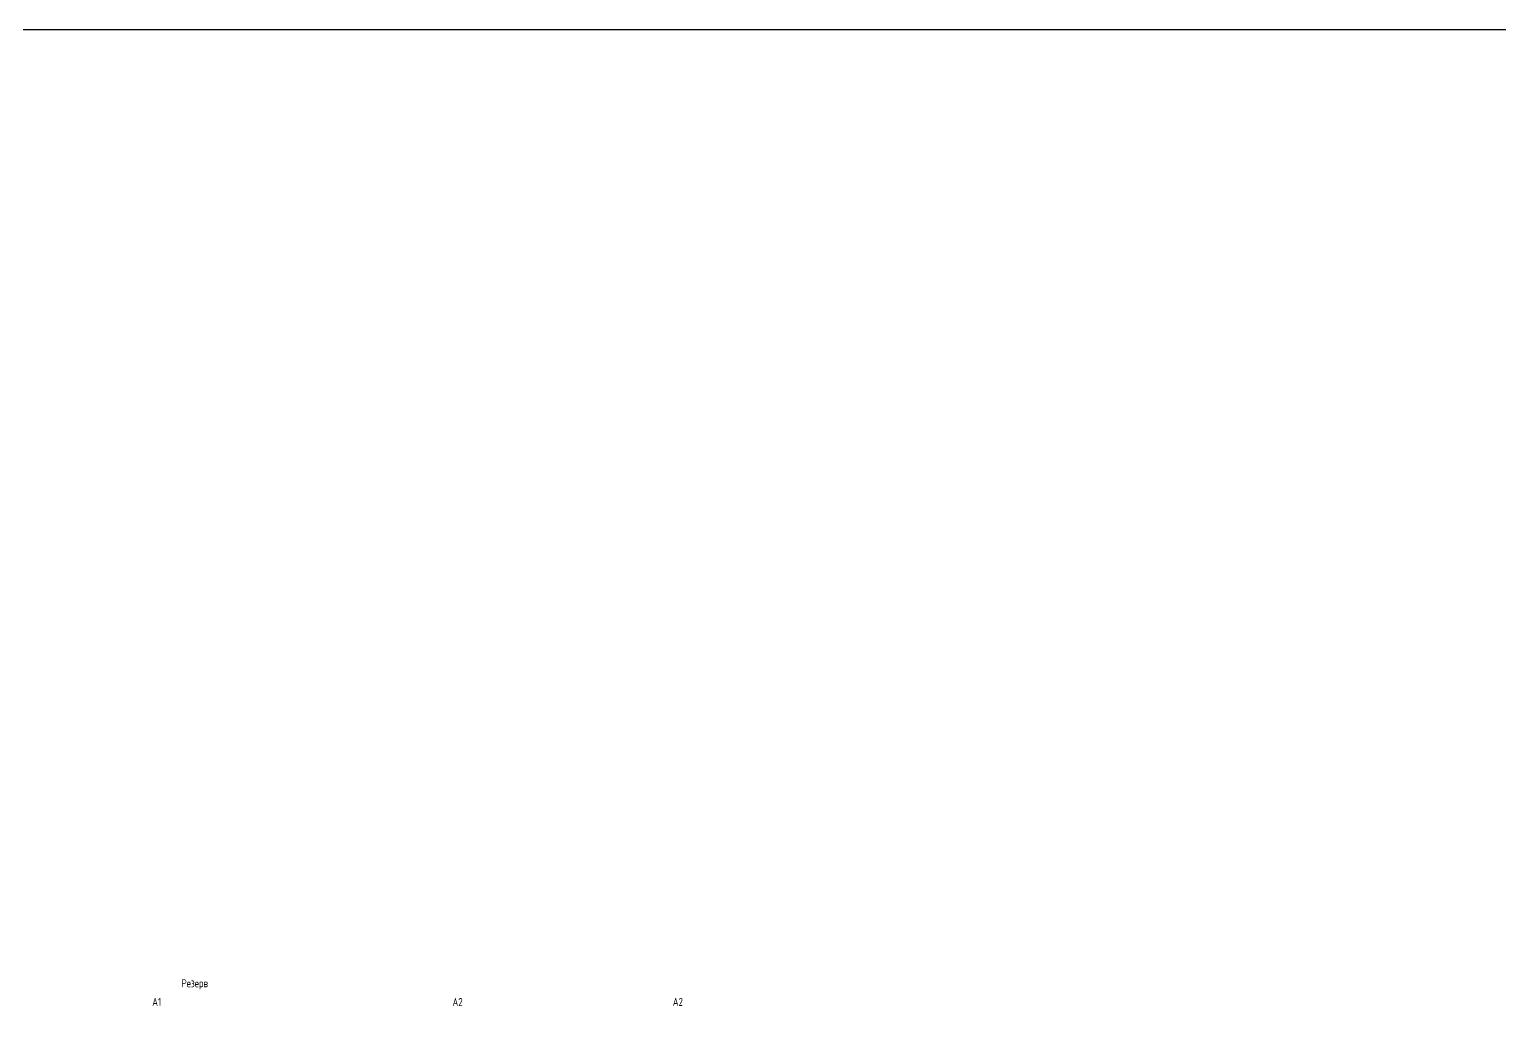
# Model space of a CAD drawing. Header units: millimetres. Extents: x -1533 to 5846, y -90 to 586.
# Drawn here: x 3945.9 to 4405.2, y 280.4 to 586 of the extents above; entities that cross this region are included whole.
import ezdxf

# ---------------------------------------------------------------- set-up
doc = ezdxf.new("R2010")
doc.units = ezdxf.units.MM
doc.styles.add('Gost_type_A', font='GOST_A.TTF')

msp = doc.modelspace()

# ---------------------------------------------------------------- linework, layer by layer
msp.add_lwpolyline([(-1533, 586), (5845.64, 586), (5845.64, -90), (-1533, -90)], close=True)

# ---------------------------------------------------------------- texts
at = {"lineweight": 25, "insert": (3997.5, 287.66), "char_height": 2.5, "width": 395, "attachment_point": 5, "line_spacing_factor": 0.9, "style": 'Gost_type_A'}
msp.add_mtext('Резерв', dxfattribs=at)
at = {"char_height": 2.5, "attachment_point": 8, "line_spacing_factor": 0.9, "style": 'Gost_type_A'}
for s, insert, width in [('A1', (3985.64, 280.93), 66), ('A2', (4079.64, 280.88), 32), ('A2', (4148.46, 280.93), 66)]:
    msp.add_mtext(s, dxfattribs=dict(at, insert=insert, width=width))

doc.saveas('drawing.dxf')
